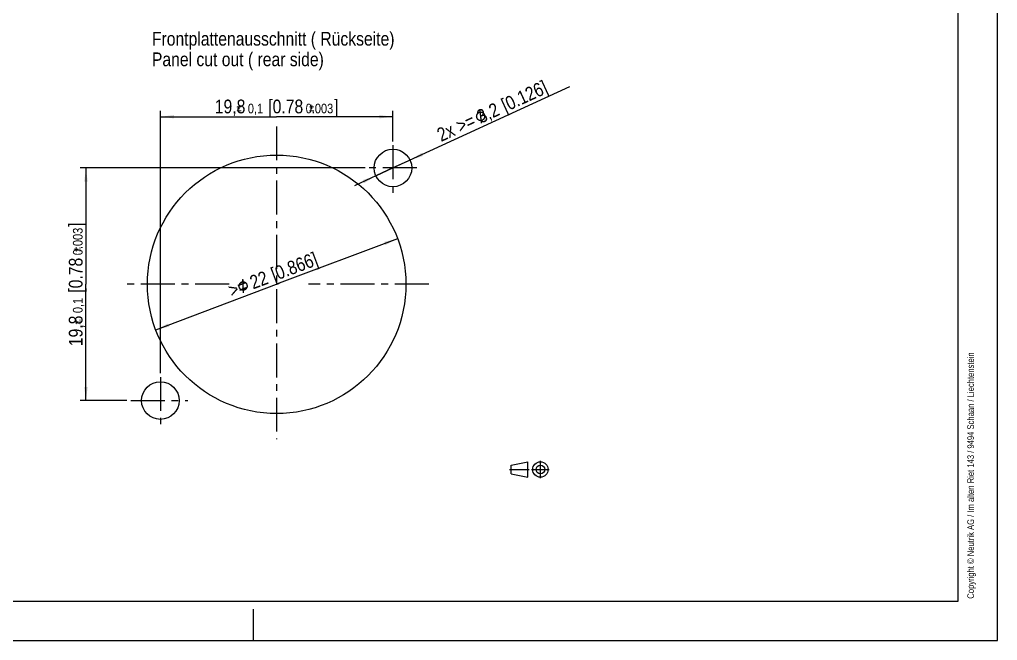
# Model space of a CAD drawing. Header units: millimetres. Extents: x 0 to 420, y 0 to 297.
# Drawn here: x 170.3 to 420, y 0 to 158.6 of the extents above; entities that cross this region are included whole.
import ezdxf

# ---------------------------------------------------------------- set-up
doc = ezdxf.new("R2010")
doc.units = ezdxf.units.MM
doc.header["$LTSCALE"] = 23.1
doc.linetypes.add('CENTER', pattern=[0.6, 0.375, -0.075, 0.075, -0.075])
doc.layers.get('0').update_dxf_attribs({"linetype": 'CONTINUOUS'})
doc.layers.add('_03_2D_DRAWING_DIMENSION', color=7, linetype='CONTINUOUS')
doc.layers.add('DEFAULT_1', color=7, linetype='CENTER')
doc.styles.get("Standard").update_dxf_attribs({"font": 'arialn.ttf'})
doc.dimstyles.new('DIMSTYLE_10', dxfattribs={"dimtxt": 3.5, "dimasz": 3.5, "dimexe": 1.5, "dimexo": 1, "dimgap": 0.875, "dimtad": 1, "dimdsep": 46, "dimtxsty": 'STANDARD', "dimblk": '_FILLED', "dimblk1": '_FILLED', "dimblk2": '_FILLED', "dimcen": 0.09, "dimclrt": 7, "dimazin": 2, "dimtol": 1, "dimtp": 0.1, "dimtm": 0.1, "dimtfac": 1, "dimtofl": 0, "dimtmove": 0, "dimatfit": 3, "dimldrblk": '_FILLED', "dimfxl": 1, "dimtolj": 1, "dimarcsym": 0})
doc.dimstyles.new('DIMSTYLE_11', dxfattribs={"dimtxt": 3.5, "dimasz": 3.5, "dimexe": 1.5, "dimexo": 1, "dimtad": 1, "dimdsep": 46, "dimtxsty": 'STANDARD', "dimblk": '_FILLED', "dimblk1": '_FILLED', "dimblk2": '_FILLED', "dimcen": 0.09, "dimclrt": 7, "dimazin": 2, "dimtp": 0.2, "dimtm": 0.2, "dimtfac": 1, "dimtmove": 0, "dimatfit": 2, "dimldrblk": '_FILLED', "dimfxl": 1, "dimtolj": 1, "dimarcsym": 0})
doc.dimstyles.new('DIMSTYLE_9', dxfattribs={"dimtxt": 3.5, "dimasz": 3.5, "dimexe": 1.5, "dimexo": 1, "dimtad": 1, "dimdsep": 46, "dimtxsty": 'STANDARD', "dimblk": '_FILLED', "dimblk1": '_FILLED', "dimblk2": '_FILLED', "dimcen": 0.09, "dimclrt": 7, "dimazin": 2, "dimtp": 0.3, "dimtm": 0.3, "dimtfac": 1, "dimtmove": 0, "dimatfit": 2, "dimldrblk": '_FILLED', "dimfxl": 1, "dimtolj": 1, "dimarcsym": 0})

# ---------------------------------------------------------------- blocks, each defined once
blk = doc.blocks.new('PROJEKTION_BL0', base_point=(300.47, 43.65))
at = {"color": 7}
for p, q in [((295.83, 44.77), (300.12, 45.62)), ((300.12, 41.68), (300.12, 45.62)), ((295.83, 42.52), (295.83, 44.77)), ((295.83, 42.52), (300.12, 41.68)), ((303.29, 43.65), (303.29, 43.67))]:
    blk.add_line(p, q, dxfattribs=at)
for radius in [1.97, 1.12]:
    blk.add_circle((303.29, 43.65), radius, dxfattribs=at)
at = {"layer": 'DEFAULT_1', "color": 7}
for p, q in [((303.29, 41.4), (303.29, 45.9)), ((295.41, 43.67), (300.41, 43.67)), ((301.04, 43.65), (305.54, 43.65))]:
    blk.add_line(p, q, dxfattribs=at)
blk = doc.blocks.new('_FILLED')
at = {"color": 0, "linetype": 'BYBLOCK'}
blk.add_solid([(0, 0), (-1, 0.125), (-1, -0.125)], dxfattribs=at)
blk = doc.blocks.new('*D22')
at = {"layer": '_03_2D_DRAWING_DIMENSION', "color": 7}
for p in [(266.81, 102.6), (205.06, 79.3)]:
    blk.add_line(p, (235.94, 90.95), dxfattribs=at)
at = {"layer": '_03_2D_DRAWING_DIMENSION', "color": 7, "xscale": 3.5, "yscale": 3.5, "zscale": 3.5}
for p, rotation in [((266.81, 102.6), 20.6701835907), ((205.06, 79.3), 200.6701835907)]:
    blk.add_blockref('_FILLED', p, dxfattribs=dict(at, rotation=rotation))
at = {"layer": '_03_2D_DRAWING_DIMENSION', "color": 7, "insert": (234.39, 95.05), "char_height": 3.5, "width": 44.1609, "attachment_point": 2, "rotation": 20.6702, "line_spacing_factor": 0.9}
blk.add_mtext('>={\\ftxt;\\W0.0001;\\H0.0001;\\~}{\\ftxt;\\W0.8995983936;\\H3.5; }{\\ftxt;\\W0.0001;\\H0.0001;\\~}22{\\ftxt;\\W0.0001;\\H0.0001;\\~}{\\ftxt;\\W1.0;\\H3.5; }[0.866]', dxfattribs=at)
blk = doc.blocks.new('*D23')
at = {"layer": '_03_2D_DRAWING_DIMENSION', "color": 7}
for p, q in [((206.24, 68.27), (206.24, 135.24)), ((265.64, 127.44), (265.64, 135.24)), ((206.24, 133.74), (235.94, 133.74)), ((265.64, 133.74), (235.94, 133.74))]:
    blk.add_line(p, q, dxfattribs=at)
at = {"layer": '_03_2D_DRAWING_DIMENSION', "color": 7, "xscale": 3.5, "yscale": 3.5, "zscale": 3.5, "rotation": 180}
blk.add_blockref('_FILLED', (206.24, 133.74), dxfattribs=at)
at = {"layer": '_03_2D_DRAWING_DIMENSION', "color": 7, "xscale": 3.5, "yscale": 3.5, "zscale": 3.5}
blk.add_blockref('_FILLED', (265.64, 133.74), dxfattribs=at)
at = {"layer": '_03_2D_DRAWING_DIMENSION', "color": 7, "insert": (235.94, 138.11), "char_height": 3.5, "width": 55.3429, "attachment_point": 2, "line_spacing_factor": 0.9}
blk.add_mtext('19,8{\\ftxt;\\W0.0001;\\H0.0001;\\~}{\\ftxt;\\W0.6987951807;\\H2.45; }{\\ftxt;\\W0.0001;\\H0.0001;\\~}\\H2.45;0,1\\H3.5;{\\ftxt;\\W0.0001;\\H0.0001;\\~}{\\ftxt;\\W1.0111874208;\\H3.5; }[0.78{\\ftxt;\\W0.0001;\\H0.0001;\\~}{\\ftxt;\\W0.6987951807;\\H2.45; }{\\ftxt;\\W0.0001;\\H0.0001;\\~}\\H2.45;0.003\\H3.5;{\\ftxt;\\W0.0001;\\H0.0001;\\~}{\\ftxt;\\W0.15;\\H3.5; }]', dxfattribs=at)
blk = doc.blocks.new('*D24')
at = {"layer": '_03_2D_DRAWING_DIMENSION', "color": 7}
for p, q in [((258.56, 120.65), (185.74, 120.65)), ((187.24, 120.65), (187.24, 90.95)), ((187.24, 61.25), (187.24, 90.95)), ((197.7, 61.25), (185.74, 61.25))]:
    blk.add_line(p, q, dxfattribs=at)
at = {"layer": '_03_2D_DRAWING_DIMENSION', "color": 7, "xscale": 3.5, "yscale": 3.5, "zscale": 3.5}
for p, rotation in [((187.24, 120.65), 90), ((187.24, 61.25), 270)]:
    blk.add_blockref('_FILLED', p, dxfattribs=dict(at, rotation=rotation))
at = {"layer": '_03_2D_DRAWING_DIMENSION', "color": 7, "insert": (182.87, 90.95), "char_height": 3.5, "width": 55.3429, "attachment_point": 2, "rotation": 90, "line_spacing_factor": 0.9}
blk.add_mtext('19,8{\\ftxt;\\W0.0001;\\H0.0001;\\~}{\\ftxt;\\W0.6987951807;\\H2.45; }{\\ftxt;\\W0.0001;\\H0.0001;\\~}\\H2.45;0,1\\H3.5;{\\ftxt;\\W0.0001;\\H0.0001;\\~}{\\ftxt;\\W1.0111874208;\\H3.5; }[0.78{\\ftxt;\\W0.0001;\\H0.0001;\\~}{\\ftxt;\\W0.6987951807;\\H2.45; }{\\ftxt;\\W0.0001;\\H0.0001;\\~}\\H2.45;0.003\\H3.5;{\\ftxt;\\W0.0001;\\H0.0001;\\~}{\\ftxt;\\W0.15;\\H3.5; }]', dxfattribs=at)
blk = doc.blocks.new('*D25')
at = {"layer": '_03_2D_DRAWING_DIMENSION', "color": 7}
for p, q in [((265.64, 120.65), (310.79, 141.45)), ((270, 122.66), (265.64, 120.65)), ((265.64, 120.65), (255.83, 116.13)), ((261.28, 118.64), (265.64, 120.65))]:
    blk.add_line(p, q, dxfattribs=at)
at = {"layer": '_03_2D_DRAWING_DIMENSION', "color": 7, "xscale": 3.5, "yscale": 3.5, "zscale": 3.5}
for p, rotation in [((270, 122.66), 204.7301874194), ((261.28, 118.64), 24.7301874194)]:
    blk.add_blockref('_FILLED', p, dxfattribs=dict(at, rotation=rotation))
at = {"layer": '_03_2D_DRAWING_DIMENSION', "color": 7, "insert": (276.48, 130.46), "char_height": 3.5, "width": 53.6319, "attachment_point": 1, "rotation": 24.7307, "line_spacing_factor": 0.9}
blk.add_mtext('2x >={\\ftxt;\\W0.0001;\\H0.0001;\\~}{\\ftxt;\\W0.8995983936;\\H3.5; }{\\ftxt;\\W0.0001;\\H0.0001;\\~}3,2{\\ftxt;\\W0.0001;\\H0.0001;\\~}{\\ftxt;\\W1.0;\\H3.5; }[0.126]', dxfattribs=at)

msp = doc.modelspace()

# ---------------------------------------------------------------- linework, layer by layer
at = {"color": 7}
for p, q in [((420, 0), (420, 297)), ((410, 10), (410, 287)), ((12.5, 10), (410, 10)), ((230, 0), (230, 8)), ((0, 0), (420, 0))]:
    msp.add_line(p, q, dxfattribs=at)
for centre, radius in [((265.6377, 120.6524), 4.8), ((235.9377, 90.9524), 33), ((206.2377, 61.2524), 4.8)]:
    msp.add_circle(centre, radius, dxfattribs=at)
at = {"layer": '_03_2D_DRAWING_DIMENSION', "color": 7}
for points in [[(226.9289, 136.3134), (225.7333, 136.2742), (225.7725, 136.3134)], [(225.7333, 136.2742), (226.9289, 136.3134), (226.9485, 136.2742)], [(226.9485, 136.2742), (225.7333, 136.2154), (225.7333, 136.2742)], [(225.7333, 136.2154), (226.9485, 136.2742), (226.9485, 136.2154)], [(226.9485, 136.2154), (225.7333, 136.1762), (225.7333, 136.2154)], [(225.7333, 136.1762), (226.9485, 136.2154), (226.9485, 136.1762)], [(226.9485, 136.1762), (225.7725, 136.137), (225.7333, 136.1762)], [(226.9289, 135.3334), (225.7333, 135.2942), (225.7725, 135.3334)], [(225.7333, 135.2942), (226.9289, 135.3334), (226.9485, 135.2942)], [(226.9485, 135.2942), (225.7333, 135.255), (225.7333, 135.2942)], [(225.7333, 135.255), (226.9485, 135.2942), (226.9485, 135.255)], [(226.9485, 135.255), (225.7333, 135.1962), (225.7333, 135.255)], [(225.7333, 135.1962), (226.9485, 135.255), (226.9485, 135.1962)], [(226.9485, 135.1962), (225.7725, 135.157), (225.7333, 135.1962)], [(226.8897, 136.333), (225.7725, 136.3134), (225.8117, 136.333)], [(225.7725, 136.3134), (226.8897, 136.333), (226.9289, 136.3134)], [(225.7725, 136.137), (226.9485, 136.1762), (226.9289, 136.137)], [(226.9289, 136.137), (225.8117, 136.0978), (225.7725, 136.137)], [(226.8309, 135.3726), (226.8897, 135.3726), (225.7725, 135.3334)], [(225.8509, 135.3726), (226.8309, 135.3726), (225.7725, 135.3334)], [(225.8509, 135.3726), (225.7725, 135.3334), (225.8117, 135.3726)], [(225.7725, 135.3334), (226.8897, 135.3726), (226.9289, 135.3334)], [(225.7725, 135.157), (226.9485, 135.1962), (226.9289, 135.157)], [(226.9289, 135.157), (225.8117, 135.1374), (225.7725, 135.157)], [(226.4585, 136.3526), (226.8309, 136.3526), (225.8117, 136.333)], [(226.2233, 136.3526), (226.4585, 136.3526), (225.8117, 136.333)], [(226.2233, 136.3526), (225.8117, 136.333), (225.8509, 136.3526)], [(225.8117, 136.333), (226.8309, 136.3526), (226.8897, 136.333)], [(225.8509, 136.0978), (225.8117, 136.0978), (226.9289, 136.137)], [(225.8509, 135.1374), (225.8117, 135.1374), (226.9289, 135.157)], [(226.2233, 136.0978), (225.8509, 136.0978), (226.9289, 136.137)], [(226.8309, 135.1374), (225.8509, 135.1374), (226.9289, 135.157)], [(226.4389, 136.8034), (226.2233, 136.7642), (226.2625, 136.8034)], [(226.2233, 136.7642), (226.4389, 136.8034), (226.4585, 136.7642)], [(226.4585, 136.7642), (226.2233, 136.7054), (226.2233, 136.7642)], [(226.2233, 136.7054), (226.4585, 136.7642), (226.4585, 136.7054)], [(226.4585, 136.7054), (226.2233, 136.3526), (226.2233, 136.7054)], [(226.2233, 136.3526), (226.4585, 136.7054), (226.4585, 136.3526)], [(226.4585, 136.0978), (226.2233, 136.0978), (226.9289, 136.137)], [(226.4585, 136.0978), (226.2233, 135.745), (226.2233, 136.0978)], [(226.2233, 135.745), (226.4585, 136.0978), (226.4585, 135.745)], [(226.4585, 135.745), (226.2233, 135.6862), (226.2233, 135.745)], [(226.2233, 135.6862), (226.4585, 135.745), (226.4585, 135.6862)], [(226.4585, 135.6862), (226.2625, 135.647), (226.2233, 135.6862)], [(226.3997, 136.823), (226.2625, 136.8034), (226.3017, 136.823)], [(226.2625, 136.8034), (226.3997, 136.823), (226.4389, 136.8034)], [(226.2625, 135.647), (226.4585, 135.6862), (226.4389, 135.647)], [(226.4389, 135.647), (226.3017, 135.6274), (226.2625, 135.647)], [(226.3017, 136.823), (226.3409, 136.8426), (226.3997, 136.823)], [(226.3017, 135.6274), (226.4389, 135.647), (226.3997, 135.6274)], [(226.3997, 135.6274), (226.3409, 135.6078), (226.3017, 135.6274)], [(226.8309, 136.0978), (226.4585, 136.0978), (226.9289, 136.137)], [(226.8309, 136.0978), (226.9289, 136.137), (226.8897, 136.0978)], [(226.8309, 135.1374), (226.9289, 135.157), (226.8897, 135.1374)], [(245.4801, 136.3134), (244.2845, 136.2742), (244.3237, 136.3134)], [(244.2845, 136.2742), (245.4801, 136.3134), (245.4997, 136.2742)], [(245.4997, 136.2742), (244.2845, 136.2154), (244.2845, 136.2742)], [(244.2845, 136.2154), (245.4997, 136.2742), (245.4997, 136.2154)], [(245.4997, 136.2154), (244.2845, 136.1762), (244.2845, 136.2154)], [(244.2845, 136.1762), (245.4997, 136.2154), (245.4997, 136.1762)], [(245.4997, 136.1762), (244.3237, 136.137), (244.2845, 136.1762)], [(245.4801, 135.3334), (244.2845, 135.2942), (244.3237, 135.3334)], [(244.2845, 135.2942), (245.4801, 135.3334), (245.4997, 135.2942)], [(245.4997, 135.2942), (244.2845, 135.255), (244.2845, 135.2942)], [(244.2845, 135.255), (245.4997, 135.2942), (245.4997, 135.255)], [(245.4997, 135.255), (244.2845, 135.1962), (244.2845, 135.255)], [(244.2845, 135.1962), (245.4997, 135.255), (245.4997, 135.1962)], [(245.4997, 135.1962), (244.3237, 135.157), (244.2845, 135.1962)], [(245.4409, 136.333), (244.3237, 136.3134), (244.3629, 136.333)], [(244.3237, 136.3134), (245.4409, 136.333), (245.4801, 136.3134)], [(244.3237, 136.137), (245.4997, 136.1762), (245.4801, 136.137)], [(245.4801, 136.137), (244.3629, 136.0978), (244.3237, 136.137)], [(245.3821, 135.3726), (245.4409, 135.3726), (244.3237, 135.3334)], [(244.4021, 135.3726), (245.3821, 135.3726), (244.3237, 135.3334)], [(244.4021, 135.3726), (244.3237, 135.3334), (244.3629, 135.3726)], [(244.3237, 135.3334), (245.4409, 135.3726), (245.4801, 135.3334)], [(244.3237, 135.157), (245.4997, 135.1962), (245.4801, 135.157)], [(245.4801, 135.157), (244.3629, 135.1374), (244.3237, 135.157)], [(245.0097, 136.3526), (245.3821, 136.3526), (244.3629, 136.333)], [(244.7745, 136.3526), (245.0097, 136.3526), (244.3629, 136.333)], [(244.7745, 136.3526), (244.3629, 136.333), (244.4021, 136.3526)], [(244.3629, 136.333), (245.3821, 136.3526), (245.4409, 136.333)], [(244.4021, 136.0978), (244.3629, 136.0978), (245.4801, 136.137)], [(244.4021, 135.1374), (244.3629, 135.1374), (245.4801, 135.157)], [(244.7745, 136.0978), (244.4021, 136.0978), (245.4801, 136.137)], [(245.3821, 135.1374), (244.4021, 135.1374), (245.4801, 135.157)], [(244.9901, 136.8034), (244.7745, 136.7642), (244.8137, 136.8034)], [(244.7745, 136.7642), (244.9901, 136.8034), (245.0097, 136.7642)], [(245.0097, 136.7642), (244.7745, 136.7054), (244.7745, 136.7642)], [(244.7745, 136.7054), (245.0097, 136.7642), (245.0097, 136.7054)], [(245.0097, 136.7054), (244.7745, 136.3526), (244.7745, 136.7054)], [(244.7745, 136.3526), (245.0097, 136.7054), (245.0097, 136.3526)], [(245.0097, 136.0978), (244.7745, 136.0978), (245.4801, 136.137)], [(245.0097, 136.0978), (244.7745, 135.745), (244.7745, 136.0978)], [(244.7745, 135.745), (245.0097, 136.0978), (245.0097, 135.745)], [(245.0097, 135.745), (244.7745, 135.6862), (244.7745, 135.745)], [(244.7745, 135.6862), (245.0097, 135.745), (245.0097, 135.6862)], [(245.0097, 135.6862), (244.8137, 135.647), (244.7745, 135.6862)], [(244.9509, 136.823), (244.8137, 136.8034), (244.8529, 136.823)], [(244.8137, 136.8034), (244.9509, 136.823), (244.9901, 136.8034)], [(244.8137, 135.647), (245.0097, 135.6862), (244.9901, 135.647)], [(244.9901, 135.647), (244.8529, 135.6274), (244.8137, 135.647)], [(244.8529, 136.823), (244.8921, 136.8426), (244.9509, 136.823)], [(244.8529, 135.6274), (244.9901, 135.647), (244.9509, 135.6274)], [(244.9509, 135.6274), (244.8921, 135.6078), (244.8529, 135.6274)], [(245.3821, 136.0978), (245.0097, 136.0978), (245.4801, 136.137)], [(245.3821, 136.0978), (245.4801, 136.137), (245.4409, 136.0978)], [(245.3821, 135.1374), (245.4801, 135.157), (245.4409, 135.1374)], [(286.8882, 134.2706), (286.9548, 134.3938), (288.291, 135.04)], [(287.5749, 134.5869), (286.8882, 134.2706), (288.291, 135.04)], [(288.291, 135.04), (286.9548, 134.3938), (287.0351, 134.554)], [(288.0661, 135.0597), (287.0351, 134.554), (287.1388, 134.6635)], [(287.0351, 134.554), (288.0661, 135.0597), (288.291, 135.04)], [(288.0661, 135.0597), (287.1388, 134.6635), (287.7141, 135.0209)], [(287.1388, 134.6635), (287.2426, 134.7729), (287.7141, 135.0209)], [(287.6123, 134.9741), (287.7141, 135.0209), (287.2426, 134.7729)], [(287.6123, 134.9741), (287.2426, 134.7729), (287.3834, 134.8686)], [(287.3834, 134.8686), (287.5243, 134.9643), (287.6123, 134.9741)], [(287.6766, 134.6337), (287.5749, 134.5869), (288.291, 135.04)], [(287.9218, 135.6407), (287.6655, 135.461), (287.6675, 135.5235)], [(287.6655, 135.461), (287.9218, 135.6407), (287.9707, 135.6015)], [(287.9707, 135.6015), (287.7141, 135.0209), (287.6655, 135.461)], [(287.8847, 135.6544), (287.6675, 135.5235), (287.7067, 135.5724)], [(287.6675, 135.5235), (287.8847, 135.6544), (287.9218, 135.6407)], [(287.702, 134.6454), (287.6766, 134.6337), (288.291, 135.04)], [(287.7529, 134.6689), (287.702, 134.6454), (288.291, 135.04)], [(287.8221, 135.6564), (287.7067, 135.5724), (287.7204, 135.6095)], [(287.7067, 135.5724), (287.8221, 135.6564), (287.8847, 135.6544)], [(287.9707, 135.6015), (288.0196, 135.5624), (287.7141, 135.0209)], [(288.0196, 135.5624), (288.0176, 135.4998), (287.7141, 135.0209)], [(287.7141, 135.0209), (288.0176, 135.4998), (288.0661, 135.0597)], [(287.7204, 135.6095), (287.7595, 135.6584), (287.8221, 135.6564)], [(287.7529, 134.6689), (288.291, 135.04), (288.5139, 134.9577)], [(287.7529, 134.6689), (288.5139, 134.9577), (288.1049, 134.7077)], [(288.2301, 134.7037), (288.1049, 134.7077), (288.5139, 134.9577)], [(288.2301, 134.7037), (288.5139, 134.9577), (288.7113, 134.8637)], [(288.7113, 134.8637), (288.3415, 134.6625), (288.2301, 134.7037)], [(288.4275, 134.6097), (288.3415, 134.6625), (288.7113, 134.8637)], [(288.539, 134.5685), (288.4275, 134.6097), (288.7113, 134.8637)], [(288.539, 134.5685), (288.7113, 134.8637), (288.8696, 134.7208)], [(287.2225, 134.1471), (287.1814, 134.0357), (286.7979, 133.7974)], [(287.2225, 134.1471), (286.7979, 133.7974), (286.8156, 133.9597)], [(286.7979, 133.7974), (287.1814, 134.0357), (287.1656, 133.936)], [(287.1656, 133.936), (286.8173, 133.6214), (286.7979, 133.7974)], [(287.2637, 134.2586), (286.8156, 133.9597), (286.8451, 134.0966)], [(286.8156, 133.9597), (287.2637, 134.2586), (287.2225, 134.1471)], [(287.1656, 133.936), (287.1616, 133.8108), (286.8173, 133.6214)], [(286.8173, 133.6214), (287.1616, 133.8108), (287.1831, 133.6974)], [(287.1831, 133.6974), (286.8504, 133.4825), (286.8173, 133.6214)], [(287.5749, 134.5869), (287.4849, 134.5146), (286.8451, 134.0966)], [(287.5749, 134.5869), (286.8451, 134.0966), (286.8882, 134.2706)], [(287.4849, 134.5146), (287.3948, 134.4423), (286.8451, 134.0966)], [(287.3948, 134.4423), (287.3165, 134.3446), (286.8451, 134.0966)], [(286.8451, 134.0966), (287.3165, 134.3446), (287.2637, 134.2586)], [(286.8504, 133.4825), (287.1831, 133.6974), (287.2045, 133.5839)], [(287.2045, 133.5839), (286.9207, 133.3299), (286.8504, 133.4825)], [(286.9207, 133.3299), (287.2045, 133.5839), (287.2259, 133.4705)], [(287.2259, 133.4705), (286.991, 133.1773), (286.9207, 133.3299)], [(287.2259, 133.4705), (287.2982, 133.3805), (286.991, 133.1773)], [(286.991, 133.1773), (287.2982, 133.3805), (287.3705, 133.2905)], [(287.3705, 133.2905), (287.1122, 133.0482), (286.991, 133.1773)], [(287.1122, 133.0482), (287.3705, 133.2905), (287.4428, 133.2005)], [(287.4428, 133.2005), (287.2333, 132.919), (287.1122, 133.0482)], [(287.4428, 133.2005), (287.5405, 133.1222), (287.2333, 132.919)], [(287.2333, 132.919), (287.5405, 133.1222), (287.6265, 133.0693)], [(287.6265, 133.0693), (287.3682, 132.827), (287.2333, 132.919)], [(287.6265, 133.0693), (287.7379, 133.0281), (287.3682, 132.827)], [(287.3682, 132.827), (287.7379, 133.0281), (287.8494, 132.987)], [(287.8494, 132.987), (287.503, 132.735), (287.3682, 132.827)], [(288.3011, 133.0101), (287.503, 132.735), (287.9491, 132.9713)], [(288.3011, 133.0101), (287.6516, 132.6801), (287.503, 132.735)], [(287.8494, 132.987), (287.9491, 132.9713), (287.503, 132.735)], [(288.5046, 133.1038), (289.1913, 133.4201), (287.6516, 132.6801)], [(287.6516, 132.6801), (289.1913, 133.4201), (289.0992, 133.2852)], [(289.0992, 133.2852), (287.8256, 132.6369), (287.6516, 132.6801)], [(288.4029, 133.0569), (288.5046, 133.1038), (287.6516, 132.6801)], [(288.352, 133.0335), (288.4029, 133.0569), (287.6516, 132.6801)], [(288.3011, 133.0101), (288.352, 133.0335), (287.6516, 132.6801)], [(288.1049, 134.7077), (287.9491, 132.9713), (287.7529, 134.6689)], [(287.8256, 132.6369), (289.0992, 133.2852), (289.0444, 133.1366)], [(289.0444, 133.1366), (287.9879, 132.6192), (287.8256, 132.6369)], [(287.9491, 132.9713), (288.1049, 134.7077), (288.3011, 133.0101)], [(287.9879, 132.6192), (289.0444, 133.1366), (288.9152, 133.0155)], [(287.9879, 132.6192), (288.9152, 133.0155), (288.34, 132.6581)], [(288.34, 132.6581), (288.0365, 132.1792), (287.9879, 132.6192)], [(288.0599, 132.1283), (288.0365, 132.1792), (288.34, 132.6581)], [(288.0833, 132.0774), (288.0599, 132.1283), (288.34, 132.6581)], [(288.0833, 132.0774), (288.34, 132.6581), (288.3885, 132.218)], [(288.9152, 133.0155), (288.8115, 132.906), (288.34, 132.6581)], [(288.5434, 132.7518), (288.34, 132.6581), (288.8115, 132.906)], [(288.5046, 133.1038), (288.5946, 133.1761), (289.209, 133.5824)], [(288.5046, 133.1038), (289.209, 133.5824), (289.1913, 133.4201)], [(288.8696, 134.7208), (288.6367, 134.4902), (288.539, 134.5685)], [(288.5434, 132.7518), (288.8115, 132.906), (288.696, 132.822)], [(288.5946, 133.1761), (288.6846, 133.2484), (289.209, 133.5824)], [(288.709, 134.4002), (288.6367, 134.4902), (288.8696, 134.7208)], [(288.6846, 133.2484), (288.7375, 133.3344), (289.209, 133.5824)], [(288.709, 134.4002), (288.8696, 134.7208), (289.0396, 134.5525)], [(289.0396, 134.5525), (288.7813, 134.3102), (288.709, 134.4002)], [(289.209, 133.5824), (288.7375, 133.3344), (288.8158, 133.4321)], [(288.8281, 134.2085), (288.7813, 134.3102), (289.0396, 134.5525)], [(289.2639, 133.731), (288.8158, 133.4321), (288.8569, 133.5435)], [(288.8158, 133.4321), (289.2639, 133.731), (289.209, 133.5824)], [(288.8281, 134.2085), (289.0396, 134.5525), (289.1333, 134.349)], [(289.1333, 134.349), (288.875, 134.1067), (288.8281, 134.2085)], [(288.8569, 133.5435), (288.8727, 133.6433), (289.2561, 133.8816)], [(288.8569, 133.5435), (289.2561, 133.8816), (289.2639, 133.731)], [(289.2561, 133.8816), (288.8727, 133.6433), (288.9138, 133.7547)], [(288.875, 134.1067), (289.1333, 134.349), (289.2036, 134.1964)], [(289.2036, 134.1964), (288.8964, 133.9933), (288.875, 134.1067)], [(288.8964, 133.9933), (289.2036, 134.1964), (289.2367, 134.0576)], [(289.2367, 134.0576), (288.9178, 133.8799), (288.8964, 133.9933)], [(288.9138, 133.7547), (288.9178, 133.8799), (289.2367, 134.0576)], [(288.9138, 133.7547), (289.2367, 134.0576), (289.2561, 133.8816)], [(288.3885, 132.218), (288.1322, 132.0383), (288.0833, 132.0774)], [(288.1322, 132.0383), (288.3885, 132.218), (288.3865, 132.1554)], [(288.3865, 132.1554), (288.1693, 132.0246), (288.1322, 132.0383)], [(288.1693, 132.0246), (288.3865, 132.1554), (288.3728, 132.1183)], [(288.3728, 132.1183), (288.2319, 132.0226), (288.1693, 132.0246)], [(288.2828, 132.046), (288.2319, 132.0226), (288.3728, 132.1183)], [(288.2828, 132.046), (288.3728, 132.1183), (288.3337, 132.0694)], [(184.1559, 99.8676), (184.1363, 99.9068), (184.1559, 99.9656)], [(184.1755, 99.8284), (184.1559, 99.9656), (184.1755, 100.0048)], [(184.1559, 99.9656), (184.1755, 99.8284), (184.1559, 99.8676)], [(184.2147, 99.7892), (184.1755, 100.0048), (184.2147, 100.0244)], [(184.1755, 100.0048), (184.2147, 99.7892), (184.1755, 99.8284)], [(184.2147, 100.0244), (184.2735, 99.7892), (184.2147, 99.7892)], [(184.2735, 99.7892), (184.2147, 100.0244), (184.2735, 100.0244)], [(184.2735, 100.0244), (184.6263, 99.7892), (184.2735, 99.7892)], [(184.6263, 99.7892), (184.2735, 100.0244), (184.6263, 100.0244)], [(184.6459, 99.3776), (184.6263, 100.3968), (184.6459, 100.4556)], [(184.6263, 100.0244), (184.6263, 100.3968), (184.6459, 99.3776)], [(184.6263, 99.7892), (184.6263, 100.0244), (184.6459, 99.3776)], [(184.6655, 99.3384), (184.6459, 100.4556), (184.6655, 100.4948)], [(184.6459, 100.4556), (184.6655, 99.3384), (184.6459, 99.3776)], [(184.7047, 99.2992), (184.6655, 100.4948), (184.7047, 100.5144)], [(184.6655, 100.4948), (184.7047, 99.2992), (184.6655, 99.3384)], [(184.7047, 100.5144), (184.7635, 99.2992), (184.7047, 99.2992)], [(184.7635, 99.2992), (184.7047, 100.5144), (184.7635, 100.5144)], [(184.7635, 100.5144), (184.8027, 99.2992), (184.7635, 99.2992)], [(184.8027, 99.2992), (184.7635, 100.5144), (184.8027, 100.5144)], [(184.8027, 100.5144), (184.8419, 99.3384), (184.8027, 99.2992)], [(184.8419, 99.3384), (184.8027, 100.5144), (184.8419, 100.4948)], [(184.8419, 100.4948), (184.8811, 99.3776), (184.8419, 99.3384)], [(184.8811, 99.4168), (184.8811, 99.3776), (184.8419, 100.4948)], [(184.8811, 99.7892), (184.8811, 99.4168), (184.8419, 100.4948)], [(184.8811, 100.0244), (184.8811, 99.7892), (184.8419, 100.4948)], [(184.8811, 100.3968), (184.8811, 100.0244), (184.8419, 100.4948)], [(184.8811, 100.3968), (184.8419, 100.4948), (184.8811, 100.4556)], [(184.8811, 100.0244), (185.2339, 99.7892), (184.8811, 99.7892)], [(185.2339, 99.7892), (184.8811, 100.0244), (185.2339, 100.0244)], [(185.2339, 100.0244), (185.2927, 99.7892), (185.2339, 99.7892)], [(185.2927, 99.7892), (185.2339, 100.0244), (185.2927, 100.0244)], [(185.2927, 100.0244), (185.3319, 99.8284), (185.2927, 99.7892)], [(185.3319, 99.8284), (185.2927, 100.0244), (185.3319, 100.0048)], [(185.3319, 100.0048), (185.3515, 99.8676), (185.3319, 99.8284)], [(185.3515, 99.8676), (185.3319, 100.0048), (185.3515, 99.9656)], [(185.3515, 99.9656), (185.3711, 99.9068), (185.3515, 99.8676)], [(185.6455, 99.3384), (185.6063, 100.4556), (185.6455, 100.4948)], [(185.6063, 100.3968), (185.6063, 100.4556), (185.6455, 99.3384)], [(185.6063, 99.4168), (185.6063, 100.3968), (185.6455, 99.3384)], [(185.6847, 99.2992), (185.6455, 100.4948), (185.6847, 100.5144)], [(185.6455, 100.4948), (185.6847, 99.2992), (185.6455, 99.3384)], [(185.6847, 100.5144), (185.7239, 99.2992), (185.6847, 99.2992)], [(185.7239, 99.2992), (185.6847, 100.5144), (185.7239, 100.5144)], [(185.7239, 100.5144), (185.7827, 99.2992), (185.7239, 99.2992)], [(185.7827, 99.2992), (185.7239, 100.5144), (185.7827, 100.5144)], [(185.7827, 100.5144), (185.8219, 99.3384), (185.7827, 99.2992)], [(185.8219, 99.3384), (185.7827, 100.5144), (185.8219, 100.4948)], [(185.8219, 100.4948), (185.8415, 99.3776), (185.8219, 99.3384)], [(185.8415, 99.4168), (185.8415, 99.3776), (185.8219, 100.4948)], [(185.8415, 100.3968), (185.8415, 99.4168), (185.8219, 100.4948)], [(185.8415, 100.3968), (185.8219, 100.4948), (185.8415, 100.4556)], [(184.6263, 99.7892), (184.6459, 99.3776), (184.6263, 99.4168)], [(185.6063, 99.4168), (185.6455, 99.3384), (185.6063, 99.3776)], [(226.5798, 90.8709), (226.5309, 90.7627), (226.1315, 90.5521)], [(226.5798, 90.8709), (226.1315, 90.5521), (226.1606, 90.7128)], [(226.1315, 90.5521), (226.5309, 90.7627), (226.5081, 90.6643)], [(226.5081, 90.6643), (226.1384, 90.3752), (226.1315, 90.5521)], [(226.5081, 90.6643), (226.4953, 90.5397), (226.1384, 90.3752)], [(226.1384, 90.3752), (226.4953, 90.5397), (226.5086, 90.4251)], [(226.5086, 90.4251), (226.1616, 90.2343), (226.1384, 90.3752)], [(226.6287, 90.9792), (226.1606, 90.7128), (226.1997, 90.8472)], [(226.1606, 90.7128), (226.6287, 90.9792), (226.5798, 90.8709)], [(226.1616, 90.2343), (226.5086, 90.4251), (226.5219, 90.3104)], [(226.5219, 90.3104), (226.2209, 90.0771), (226.1616, 90.2343)], [(226.9624, 91.2846), (226.8675, 91.2189), (226.1997, 90.8472)], [(226.9624, 91.2846), (226.1997, 90.8472), (226.2551, 91.0177)], [(226.8675, 91.2189), (226.7726, 91.1531), (226.1997, 90.8472)], [(226.7726, 91.1531), (226.6876, 91.0612), (226.1997, 90.8472)], [(226.1997, 90.8472), (226.6876, 91.0612), (226.6287, 90.9792)], [(226.2209, 90.0771), (226.5219, 90.3104), (226.5353, 90.1957)], [(226.5353, 90.1957), (226.2802, 89.9199), (226.2209, 90.0771)], [(226.2551, 91.0177), (226.3302, 91.1359), (227.7088, 91.6859)], [(226.9624, 91.2846), (226.2551, 91.0177), (227.7088, 91.6859)], [(226.5353, 90.1957), (226.601, 90.1008), (226.2802, 89.9199)], [(226.2802, 89.9199), (226.601, 90.1008), (226.6667, 90.0059)], [(226.6667, 90.0059), (226.3919, 89.7825), (226.2802, 89.9199)], [(227.7088, 91.6859), (226.3302, 91.1359), (226.4217, 91.2901)], [(226.3919, 89.7825), (226.6667, 90.0059), (226.7325, 89.911)], [(226.7325, 89.911), (226.5036, 89.6451), (226.3919, 89.7825)], [(227.4859, 91.7215), (226.4217, 91.2901), (226.5329, 91.3919)], [(226.4217, 91.2901), (227.4859, 91.7215), (227.7088, 91.6859)], [(226.7325, 89.911), (226.8244, 89.826), (226.5036, 89.6451)], [(227.4859, 91.7215), (226.5329, 91.3919), (227.132, 91.7077)], [(226.5329, 91.3919), (226.6441, 91.4937), (227.132, 91.7077)], [(227.0272, 91.6681), (227.132, 91.7077), (226.6441, 91.4937)], [(227.0272, 91.6681), (226.6441, 91.4937), (226.7914, 91.5792)], [(226.7914, 91.5792), (226.9387, 91.6647), (227.0272, 91.6681)], [(227.7848, 89.7394), (228.4921, 90.0063), (226.9039, 89.3772)], [(226.9039, 89.3772), (228.4921, 90.0063), (228.3908, 89.8783)], [(227.0672, 91.3241), (226.9624, 91.2846), (227.7088, 91.6859)], [(227.0934, 91.334), (227.0672, 91.3241), (227.7088, 91.6859)], [(227.1458, 91.3538), (227.0934, 91.334), (227.7088, 91.6859)], [(227.3831, 92.3112), (227.1147, 92.1501), (227.1211, 92.2123)], [(227.1147, 92.1501), (227.3831, 92.3112), (227.4291, 92.2687)], [(227.4291, 92.2687), (227.132, 91.7077), (227.1147, 92.1501)], [(227.347, 92.3275), (227.1211, 92.2123), (227.1637, 92.2583)], [(227.1211, 92.2123), (227.347, 92.3275), (227.3831, 92.3112)], [(227.4291, 92.2687), (227.475, 92.2262), (227.132, 91.7077)], [(227.475, 92.2262), (227.4686, 92.1639), (227.132, 91.7077)], [(227.132, 91.7077), (227.4686, 92.1639), (227.4859, 91.7215)], [(227.1458, 91.3538), (227.7088, 91.6859), (227.9253, 91.588)], [(227.1458, 91.3538), (227.9253, 91.588), (227.4997, 91.3676)], [(227.4997, 91.3676), (227.2213, 89.6465), (227.1458, 91.3538)], [(227.2848, 92.3339), (227.1637, 92.2583), (227.18, 92.2944)], [(227.1637, 92.2583), (227.2848, 92.3339), (227.347, 92.3275)], [(227.18, 92.2944), (227.2225, 92.3404), (227.2848, 92.3339)], [(227.2213, 89.6465), (227.4997, 91.3676), (227.5752, 89.6603)], [(227.6243, 91.3547), (227.4997, 91.3676), (227.9253, 91.588)], [(227.6243, 91.3547), (227.9253, 91.588), (228.1156, 91.4802)], [(228.1156, 91.4802), (227.7325, 91.3058), (227.6243, 91.3547)], [(227.8145, 91.247), (227.7325, 91.3058), (228.1156, 91.4802)], [(227.7848, 89.7394), (227.8797, 89.8051), (228.5213, 90.1669)], [(227.7848, 89.7394), (228.5213, 90.1669), (228.4921, 90.0063)], [(227.9228, 91.198), (227.8145, 91.247), (228.1156, 91.4802)], [(227.8797, 89.8051), (227.9746, 89.8709), (228.5213, 90.1669)], [(227.9228, 91.198), (228.1156, 91.4802), (228.2634, 91.3265)], [(228.2634, 91.3265), (228.0147, 91.113), (227.9228, 91.198)], [(227.9746, 89.8709), (228.0334, 89.9529), (228.5213, 90.1669)], [(228.0804, 91.0181), (228.0147, 91.113), (228.2634, 91.3265)], [(228.5213, 90.1669), (228.0334, 89.9529), (228.1184, 90.0449)], [(228.0804, 91.0181), (228.2634, 91.3265), (228.421, 91.1466)], [(228.421, 91.1466), (228.1462, 90.9232), (228.0804, 91.0181)], [(228.5865, 90.3112), (228.1184, 90.0449), (228.1674, 90.1531)], [(228.1184, 90.0449), (228.5865, 90.3112), (228.5213, 90.1669)], [(228.1857, 90.8184), (228.1462, 90.9232), (228.421, 91.1466)], [(228.1674, 90.1531), (228.1901, 90.2515), (228.5895, 90.462)], [(228.1674, 90.1531), (228.5895, 90.462), (228.5865, 90.3112)], [(228.1857, 90.8184), (228.421, 91.1466), (228.5001, 90.937)], [(228.5001, 90.937), (228.2252, 90.7136), (228.1857, 90.8184)], [(228.5895, 90.462), (228.1901, 90.2515), (228.2391, 90.3597)], [(228.2252, 90.7136), (228.5001, 90.937), (228.5594, 90.7798)], [(228.5594, 90.7798), (228.2386, 90.5989), (228.2252, 90.7136)], [(228.2386, 90.5989), (228.5594, 90.7798), (228.5826, 90.6389)], [(228.5826, 90.6389), (228.2519, 90.4843), (228.2386, 90.5989)], [(228.2391, 90.3597), (228.2519, 90.4843), (228.5826, 90.6389)], [(228.2391, 90.3597), (228.5826, 90.6389), (228.5895, 90.462)], [(226.5036, 89.6451), (226.8244, 89.826), (226.9064, 89.7672)], [(226.9064, 89.7672), (226.6316, 89.5438), (226.5036, 89.6451)], [(226.9064, 89.7672), (227.0147, 89.7182), (226.6316, 89.5438)], [(226.6316, 89.5438), (227.0147, 89.7182), (227.1229, 89.6693)], [(227.1229, 89.6693), (226.7596, 89.4424), (226.6316, 89.5438)], [(227.1229, 89.6693), (227.2213, 89.6465), (226.7596, 89.4424)], [(227.5752, 89.6603), (226.7596, 89.4424), (227.2213, 89.6465)], [(227.5752, 89.6603), (226.9039, 89.3772), (226.7596, 89.4424)], [(228.3908, 89.8783), (227.0745, 89.3218), (226.9039, 89.3772)], [(227.68, 89.6999), (227.7848, 89.7394), (226.9039, 89.3772)], [(227.6276, 89.6801), (227.68, 89.6999), (226.9039, 89.3772)], [(227.5752, 89.6603), (227.6276, 89.6801), (226.9039, 89.3772)], [(227.0745, 89.3218), (228.3908, 89.8783), (228.3255, 89.7339)], [(228.3255, 89.7339), (227.2351, 89.2926), (227.0745, 89.3218)], [(227.2351, 89.2926), (228.3255, 89.7339), (228.1881, 89.6222)], [(227.2351, 89.2926), (228.1881, 89.6222), (227.589, 89.3064)], [(227.589, 89.3064), (227.2524, 88.8502), (227.2351, 89.2926)], [(227.2721, 88.7978), (227.2524, 88.8502), (227.589, 89.3064)], [(227.2919, 88.7455), (227.2721, 88.7978), (227.589, 89.3064)], [(227.2919, 88.7455), (227.589, 89.3064), (227.6063, 88.8641)], [(227.6063, 88.8641), (227.3379, 88.7029), (227.2919, 88.7455)], [(227.3379, 88.7029), (227.6063, 88.8641), (227.5998, 88.8018)], [(227.5998, 88.8018), (227.3739, 88.6866), (227.3379, 88.7029)], [(227.3739, 88.6866), (227.5998, 88.8018), (227.5835, 88.7657)], [(227.5835, 88.7657), (227.4362, 88.6802), (227.3739, 88.6866)], [(227.4886, 88.7), (227.4362, 88.6802), (227.5835, 88.7657)], [(227.4886, 88.7), (227.5835, 88.7657), (227.541, 88.7197)], [(228.1881, 89.6222), (228.0769, 89.5204), (227.589, 89.3064)], [(227.7986, 89.3855), (227.589, 89.3064), (228.0769, 89.5204)], [(227.7986, 89.3855), (228.0769, 89.5204), (227.9558, 89.4448)], [(184.1559, 81.3163), (184.1363, 81.3555), (184.1559, 81.4143)], [(184.1755, 81.2771), (184.1559, 81.4143), (184.1755, 81.4535)], [(184.1559, 81.4143), (184.1755, 81.2771), (184.1559, 81.3163)], [(184.2147, 81.2379), (184.1755, 81.4535), (184.2147, 81.4731)], [(184.1755, 81.4535), (184.2147, 81.2379), (184.1755, 81.2771)], [(184.2147, 81.4731), (184.2735, 81.2379), (184.2147, 81.2379)], [(184.2735, 81.2379), (184.2147, 81.4731), (184.2735, 81.4731)], [(184.2735, 81.4731), (184.6263, 81.2379), (184.2735, 81.2379)], [(184.6263, 81.2379), (184.2735, 81.4731), (184.6263, 81.4731)], [(184.6459, 80.8263), (184.6263, 81.8455), (184.6459, 81.9043)], [(184.6263, 81.4731), (184.6263, 81.8455), (184.6459, 80.8263)], [(184.6263, 81.2379), (184.6263, 81.4731), (184.6459, 80.8263)], [(184.6263, 81.2379), (184.6459, 80.8263), (184.6263, 80.8655)], [(184.6655, 80.7871), (184.6459, 81.9043), (184.6655, 81.9435)], [(184.6459, 81.9043), (184.6655, 80.7871), (184.6459, 80.8263)], [(184.7047, 80.7479), (184.6655, 81.9435), (184.7047, 81.9631)], [(184.6655, 81.9435), (184.7047, 80.7479), (184.6655, 80.7871)], [(184.7047, 81.9631), (184.7635, 80.7479), (184.7047, 80.7479)], [(184.7635, 80.7479), (184.7047, 81.9631), (184.7635, 81.9631)], [(184.7635, 81.9631), (184.8027, 80.7479), (184.7635, 80.7479)], [(184.8027, 80.7479), (184.7635, 81.9631), (184.8027, 81.9631)], [(184.8027, 81.9631), (184.8419, 80.7871), (184.8027, 80.7479)], [(184.8419, 80.7871), (184.8027, 81.9631), (184.8419, 81.9435)], [(184.8419, 81.9435), (184.8811, 80.8263), (184.8419, 80.7871)], [(184.8811, 80.8655), (184.8811, 80.8263), (184.8419, 81.9435)], [(184.8811, 81.2379), (184.8811, 80.8655), (184.8419, 81.9435)], [(184.8811, 81.4731), (184.8811, 81.2379), (184.8419, 81.9435)], [(184.8811, 81.8455), (184.8811, 81.4731), (184.8419, 81.9435)], [(184.8811, 81.8455), (184.8419, 81.9435), (184.8811, 81.9043)], [(184.8811, 81.4731), (185.2339, 81.2379), (184.8811, 81.2379)], [(185.2339, 81.2379), (184.8811, 81.4731), (185.2339, 81.4731)], [(185.2339, 81.4731), (185.2927, 81.2379), (185.2339, 81.2379)], [(185.2927, 81.2379), (185.2339, 81.4731), (185.2927, 81.4731)], [(185.2927, 81.4731), (185.3319, 81.2771), (185.2927, 81.2379)], [(185.3319, 81.2771), (185.2927, 81.4731), (185.3319, 81.4535)], [(185.3319, 81.4535), (185.3515, 81.3163), (185.3319, 81.2771)], [(185.3515, 81.3163), (185.3319, 81.4535), (185.3515, 81.4143)], [(185.3515, 81.4143), (185.3711, 81.3555), (185.3515, 81.3163)], [(185.6455, 80.7871), (185.6063, 81.9043), (185.6455, 81.9435)], [(185.6063, 81.8455), (185.6063, 81.9043), (185.6455, 80.7871)], [(185.6063, 80.8655), (185.6063, 81.8455), (185.6455, 80.7871)], [(185.6063, 80.8655), (185.6455, 80.7871), (185.6063, 80.8263)], [(185.6847, 80.7479), (185.6455, 81.9435), (185.6847, 81.9631)], [(185.6455, 81.9435), (185.6847, 80.7479), (185.6455, 80.7871)], [(185.6847, 81.9631), (185.7239, 80.7479), (185.6847, 80.7479)], [(185.7239, 80.7479), (185.6847, 81.9631), (185.7239, 81.9631)], [(185.7239, 81.9631), (185.7827, 80.7479), (185.7239, 80.7479)], [(185.7827, 80.7479), (185.7239, 81.9631), (185.7827, 81.9631)], [(185.7827, 81.9631), (185.8219, 80.7871), (185.7827, 80.7479)], [(185.8219, 80.7871), (185.7827, 81.9631), (185.8219, 81.9435)], [(185.8219, 81.9435), (185.8415, 80.8263), (185.8219, 80.7871)], [(185.8415, 80.8655), (185.8415, 80.8263), (185.8219, 81.9435)], [(185.8415, 81.8455), (185.8415, 80.8655), (185.8219, 81.9435)], [(185.8415, 81.8455), (185.8219, 81.9435), (185.8415, 81.9043)]]:
    msp.add_solid(points, dxfattribs=at)
at = {"layer": 'DEFAULT_1', "color": 7}
for p, q in [((235.9377, 131.2843), (235.9377, 51.3616)), ((265.6377, 126.4372), (265.6377, 114.0003)), ((271.6979, 120.6524), (259.5629, 120.6524)), ((223.7788, 90.9524), (197.1957, 90.9524)), ((274.7776, 90.9524), (244.0348, 90.9524)), ((206.2377, 67.2733), (206.2377, 55.2192)), ((198.7005, 61.2524), (213.2471, 61.2524))]:
    msp.add_line(p, q, dxfattribs=at)

# ---------------------------------------------------------------- block references
at = {"color": 7}
msp.add_blockref('PROJEKTION_BL0', (300.4716, 43.65), dxfattribs=at)

# ---------------------------------------------------------------- texts
at = {"color": 7, "insert": (204.0849, 155.3986), "char_height": 3.5, "width": 67.788, "attachment_point": 1, "line_spacing_factor": 0.9}
msp.add_mtext('Frontplattenausschnitt ( Rückseite)\\PPanel cut out ( rear side)', dxfattribs=at)
at = {"color": 7, "insert": (412.3, 10.65), "char_height": 1.7, "width": 68.8296, "attachment_point": 1, "rotation": 90, "line_spacing_factor": 0.9}
msp.add_mtext('Copyright © Neutrik AG / Im alten Riet 143 / 9494 Schaan / Liechtenstein', dxfattribs=at)

# ---------------------------------------------------------------- dimensions: what is measured, and where the dimension line sits
at = {"layer": '_03_2D_DRAWING_DIMENSION', "color": 7}
for p1, p2, text, dimstyle, picture, middle in [((269.9975, 122.6605), (261.278, 118.6443), '2x >={\\fSymbol_ISO;\\W1.0;⌀}<>', 'DIMSTYLE_11', '*D25', (293.4502, 136.3528)), ((205.062, 79.3038), (266.8134, 102.601), '>={\\fSymbol_ISO;\\W1.0;⌀}<>', 'DIMSTYLE_9', '*D22', (235.0111, 93.4084))]:
    dim = msp.add_diameter_dim_2p(p1=p1, p2=p2, text=text, dimstyle=dimstyle, override={"dimpost": '<>'}, dxfattribs=at)
    dim.commit()
    dim.dimension.update_dxf_attribs({"geometry": picture, "text_midpoint": middle, "dimtype": 163})
for base, p1, p2, angle, picture, middle in [((206.2377, 133.7374), (265.6377, 126.4372), (206.2377, 67.2733), 180, '*D23', (235.9377, 133.7374)), ((187.2415, 120.6524), (198.7005, 61.2524), (259.5629, 120.6524), 90, '*D24', (187.2415, 90.9524))]:
    dim = msp.add_linear_dim(base=base, p1=p1, p2=p2, angle=angle, dimstyle='DIMSTYLE_10', dxfattribs=at)
    dim.commit()
    dim.dimension.update_dxf_attribs({"geometry": picture, "text_midpoint": middle, "dimtype": 160})

doc.saveas('drawing.dxf')
